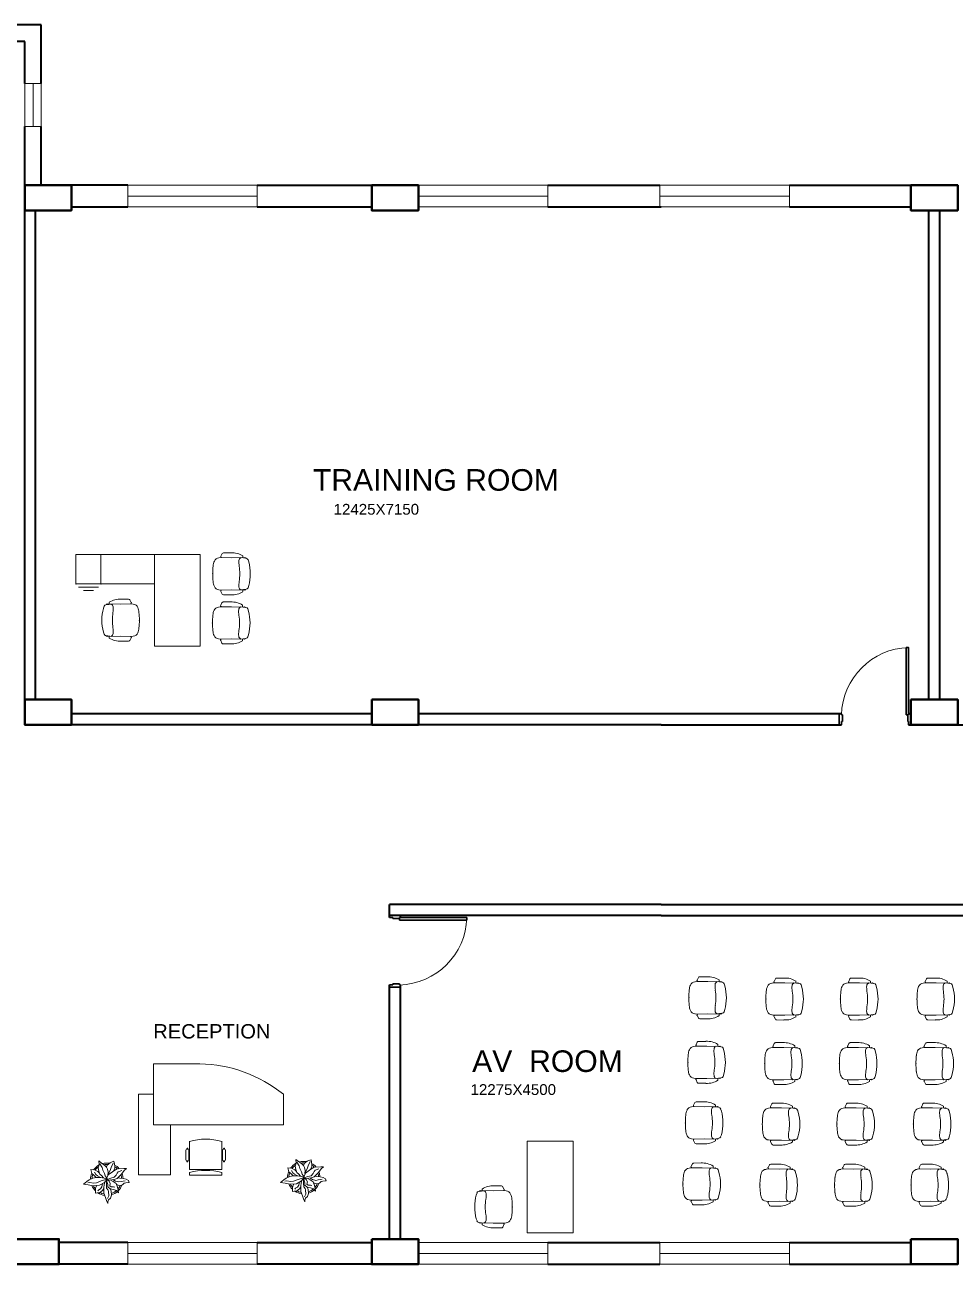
# Model space of a CAD drawing. Header units: millimetres. Extents: x 3079 to 579737, y 1565 to 1161826.
# Drawn here: x 103860 to 116801, y 789715 to 806945 of the extents above; entities that cross this region are included whole.
import ezdxf

# ---------------------------------------------------------------- set-up
doc = ezdxf.new("R2010")
doc.units = ezdxf.units.MM
for name, color, linetype, lineweight in [('1', 7, 'Continuous', 35), ('A_COL', 250, 'Continuous', 40), ('A_ELE1', 250, 'Continuous', 20), ('A_WIN-DOR', 250, 'Continuous', 30), ('IG-Area', 250, 'Continuous', 30), ('SILL', 251, 'Continuous', 18), ('WINDOW', 252, 'Continuous', 15)]:
    doc.layers.add(name, color=color, linetype=linetype, lineweight=lineweight)
doc.layers.add('FURNITURE', color=253, linetype='Continuous', lineweight=5, transparency=0.05)
doc.layers.add('TREES', color=72, linetype='Continuous', lineweight=5, transparency=0.05)
doc.styles.get("Standard").update_dxf_attribs({"font": 'arial.ttf'})

msp = doc.modelspace()

# ---------------------------------------------------------------- linework, layer by layer
for p, q in [((103860, 804715), (103860, 798515)), ((104010, 789715), (99010, 789715))]:
    msp.add_line(p, q)
at = {"layer": '1'}
for p, q in [((104090, 806945), (98852, 806945)), ((104090, 806130), (104090, 806945)), ((103860, 806715), (99082, 806715)), ((103860, 806130), (103860, 806715)), ((103860, 804715), (103860, 805530)), ((104090, 804715), (104090, 805530)), ((105294, 804715), (104510, 804715)), ((107094, 804715), (108685, 804715)), ((108685, 804715), (109335, 804715)), ((111135, 804715), (112694, 804715)), ((114494, 804715), (116185, 804715)), ((103860, 797215), (103860, 804415)), ((104010, 797565), (104010, 804365)), ((104510, 804415), (105294, 804415)), ((107094, 804415), (108685, 804415)), ((111135, 804415), (112694, 804415)), ((112694, 804415), (112710, 804415)), ((114494, 804415), (116185, 804415)), ((116435, 797565), (116435, 804365)), ((116585, 797565), (116585, 804365)), ((108685, 797365), (104510, 797365)), ((115218, 797365), (109335, 797365)), ((116185, 797365), (116153, 797365)), ((112710, 797215), (103860, 797215)), ((112710, 797215), (115217, 797215)), ((116153, 797215), (119860, 797215)), ((112710, 794715), (108935, 794715)), ((108935, 794533), (108935, 794715)), ((112710, 794715), (121510, 794715)), ((112710, 794565), (108935, 794565)), ((109085, 794533), (109085, 794565)), ((112710, 794565), (121360, 794565)), ((108935, 790065), (108935, 793597)), ((109085, 790065), (109085, 793598)), ((105294, 790015), (104335, 790015)), ((107094, 790015), (108685, 790015)), ((111135, 790015), (112694, 790015)), ((114494, 790015), (116185, 790015)), ((105294, 789715), (94148, 789715)), ((108685, 789715), (107094, 789715)), ((109010, 789715), (109310, 789715)), ((111135, 789715), (112694, 789715)), ((114494, 789715), (116185, 789715))]:
    msp.add_line(p, q, dxfattribs=at)
at = {"layer": 'A_COL'}
for points in [[(103860, 804715), (103860, 804365), (104510, 804365), (104510, 804715)], [(108685, 804715), (108685, 804365), (109335, 804365), (109335, 804715)], [(116185, 804715), (116185, 804365), (116835, 804365), (116835, 804715)], [(103860, 797565), (103860, 797215), (104510, 797215), (104510, 797565)], [(108685, 797565), (108685, 797215), (109335, 797215), (109335, 797565)], [(116185, 797565), (116185, 797215), (116835, 797215), (116835, 797565)], [(103685, 790065), (103685, 789715), (104335, 789715), (104335, 790065)], [(108685, 790065), (108685, 789715), (109335, 789715), (109335, 790065)], [(116185, 790065), (116185, 789715), (116835, 789715), (116835, 790065)]]:
    msp.add_lwpolyline(points, close=True, dxfattribs=at)
at = {"layer": 'A_ELE1', "transparency": 33554687}
for centre, start, end in [((116183, 797323), 91.742, 178.2578), ((109043, 794562), 271.7421, 358.2579)]:
    msp.add_arc(centre, 966, start, end, dxfattribs=at)
at = {"layer": 'A_WIN-DOR', "transparency": 33554687}
for p, q in [((116117, 797352), (116117, 798288)), ((116153, 797352), (116153, 798288)), ((115185, 797367), (115185, 797217)), ((115217, 797365), (115185, 797365)), ((115217, 797352), (115217, 797365)), ((115217, 797215), (115217, 797261)), ((115217, 797261), (115231, 797261)), ((115231, 797261), (115231, 797352)), ((116140, 797261), (116140, 797352)), ((116153, 797261), (116140, 797261)), ((116153, 797365), (116153, 797398)), ((116153, 797365), (116185, 797365)), ((116153, 797215), (116153, 797261)), ((116185, 797365), (116185, 797215)), ((116185, 797215), (116153, 797215)), ((109085, 794565), (108935, 794565)), ((108935, 794565), (108935, 794533)), ((108935, 794533), (108981, 794533)), ((108981, 794533), (108981, 794519)), ((108981, 794519), (109072, 794519)), ((109072, 794533), (110008, 794533)), ((109072, 794497), (110008, 794497)), ((109085, 794533), (109085, 794565)), ((109085, 794533), (109118, 794533)), ((108935, 793597), (108981, 793597)), ((109087, 793565), (108937, 793565)), ((108981, 793597), (108981, 793611)), ((108981, 793611), (109072, 793611)), ((109072, 793597), (109085, 793597)), ((109085, 793597), (109085, 793565))]:
    msp.add_line(p, q, dxfattribs=at)
at = {"layer": 'A_WIN-DOR'}
for p, q in [((116153, 798288), (116117, 798288)), ((115185, 797215), (115217, 797215)), ((110008, 794533), (110008, 794497)), ((108935, 793565), (108935, 793597))]:
    msp.add_line(p, q, dxfattribs=at)
at = {"layer": 'A_WIN-DOR', "transparency": 33554687}
for points in [[(115217, 797352), (115231, 797352)], [(116153, 797352), (116117, 797352)], [(109072, 794533), (109072, 794497)], [(109072, 793597), (109072, 793611)]]:
    msp.add_lwpolyline(points, dxfattribs=at)
at = {"layer": 'FURNITURE'}
for p, q in [((105664, 799581), (104572, 799581)), ((104572, 799581), (104572, 799172)), ((104572, 799581), (104572, 799172)), ((104919, 799172), (104919, 799581)), ((105664, 798308), (105664, 799581)), ((105664, 799581), (106300, 799581)), ((106300, 798308), (106300, 799581)), ((106560, 799534), (106921, 799539)), ((106606, 799594), (106589, 799559)), ((106598, 799540), (106740, 799537)), ((106726, 799605), (106625, 799604)), ((106860, 799538), (106940, 799529)), ((106894, 799539), (106894, 799562)), ((106921, 799539), (106932, 799529)), ((106965, 799509), (106975, 799478)), ((105664, 799172), (104572, 799172)), ((104572, 799172), (104919, 799172)), ((106965, 799118), (106975, 799149)), ((104884, 799126), (104607, 799126)), ((104815, 799079), (104676, 799079)), ((105202, 798959), (105304, 798959)), ((106560, 799092), (106921, 799087)), ((106606, 799032), (106589, 799068)), ((106598, 799087), (106740, 799090)), ((106726, 799022), (106625, 799022)), ((106860, 799088), (106940, 799098)), ((106894, 799087), (106894, 799065)), ((106921, 799087), (106932, 799097)), ((104964, 798863), (104954, 798833)), ((105069, 798893), (104989, 798883)), ((105008, 798894), (104997, 798884)), ((105369, 798889), (105008, 798894)), ((105035, 798894), (105035, 798916)), ((105331, 798894), (105189, 798892)), ((105322, 798949), (105340, 798914)), ((106556, 798851), (106918, 798856)), ((106603, 798912), (106586, 798876)), ((106594, 798857), (106736, 798854)), ((106723, 798922), (106621, 798921)), ((106856, 798855), (106936, 798846)), ((106890, 798856), (106890, 798879)), ((106918, 798856), (106928, 798846)), ((106961, 798826), (106971, 798795)), ((104964, 798472), (104954, 798503)), ((105069, 798443), (104989, 798453)), ((105008, 798442), (104997, 798452)), ((105369, 798447), (105008, 798442)), ((105035, 798442), (105035, 798420)), ((105331, 798442), (105189, 798444)), ((106961, 798435), (106971, 798466)), ((105202, 798376), (105304, 798377)), ((105322, 798387), (105340, 798422)), ((106300, 798308), (105664, 798308)), ((106556, 798409), (106918, 798405)), ((106603, 798349), (106586, 798385)), ((106594, 798404), (106736, 798407)), ((106723, 798339), (106621, 798339)), ((106856, 798405), (106936, 798415)), ((106890, 798405), (106890, 798382)), ((106918, 798405), (106928, 798414)), ((113182, 793640), (113543, 793645)), ((113228, 793700), (113211, 793665)), ((113220, 793646), (113362, 793643)), ((113348, 793711), (113247, 793710)), ((113482, 793644), (113562, 793635)), ((113516, 793645), (113516, 793667)), ((113543, 793645), (113554, 793635)), ((114252, 793623), (114614, 793628)), ((114299, 793683), (114282, 793647)), ((114291, 793628), (114433, 793625)), ((114419, 793693), (114317, 793693)), ((114552, 793627), (114632, 793617)), ((114586, 793628), (114586, 793650)), ((114614, 793628), (114624, 793618)), ((115290, 793623), (115652, 793628)), ((115337, 793683), (115320, 793647)), ((115329, 793628), (115471, 793625)), ((115457, 793693), (115356, 793693)), ((115590, 793627), (115670, 793617)), ((115624, 793628), (115624, 793650)), ((115652, 793628), (115662, 793618)), ((116354, 793623), (116716, 793628)), ((116401, 793683), (116384, 793647)), ((116393, 793628), (116535, 793625)), ((116521, 793693), (116419, 793693)), ((116654, 793627), (116734, 793617)), ((116688, 793628), (116688, 793650)), ((116716, 793628), (116726, 793618)), ((113587, 793615), (113597, 793584)), ((114658, 793597), (114667, 793566)), ((115696, 793597), (115705, 793566)), ((116760, 793597), (116769, 793566)), ((113182, 793198), (113543, 793193)), ((113228, 793138), (113211, 793174)), ((113220, 793193), (113362, 793196)), ((113348, 793128), (113247, 793128)), ((113482, 793194), (113562, 793204)), ((113516, 793193), (113516, 793171)), ((113543, 793193), (113554, 793203)), ((113587, 793224), (113597, 793255)), ((114252, 793181), (114614, 793176)), ((114299, 793121), (114282, 793156)), ((114291, 793175), (114433, 793178)), ((114419, 793110), (114317, 793111)), ((114552, 793177), (114632, 793186)), ((114586, 793176), (114586, 793154)), ((114614, 793176), (114624, 793186)), ((114658, 793206), (114667, 793237)), ((115290, 793181), (115652, 793176)), ((115337, 793121), (115320, 793156)), ((115329, 793175), (115471, 793178)), ((115457, 793110), (115356, 793111)), ((115590, 793177), (115670, 793186)), ((115624, 793176), (115624, 793154)), ((115652, 793176), (115662, 793186)), ((115696, 793206), (115705, 793237)), ((116354, 793181), (116716, 793176)), ((116401, 793121), (116384, 793156)), ((116393, 793175), (116535, 793178)), ((116521, 793110), (116419, 793111)), ((116654, 793177), (116734, 793186)), ((116688, 793176), (116688, 793154)), ((116716, 793176), (116726, 793186)), ((116760, 793206), (116769, 793237)), ((113214, 792803), (113196, 792767)), ((113334, 792813), (113232, 792812)), ((113501, 792747), (113501, 792770)), ((114284, 792785), (114267, 792750)), ((114404, 792796), (114303, 792795)), ((115322, 792785), (115305, 792750)), ((115442, 792796), (115341, 792795)), ((116386, 792785), (116369, 792750)), ((116506, 792796), (116404, 792795)), ((113167, 792742), (113528, 792747)), ((113205, 792748), (113347, 792745)), ((113467, 792746), (113547, 792737)), ((113528, 792747), (113539, 792738)), ((113572, 792717), (113582, 792686)), ((114237, 792725), (114599, 792730)), ((114276, 792730), (114418, 792728)), ((114537, 792729), (114617, 792719)), ((114571, 792730), (114571, 792752)), ((114599, 792730), (114609, 792720)), ((114643, 792700), (114652, 792669)), ((115276, 792725), (115637, 792730)), ((115314, 792730), (115456, 792728)), ((115575, 792729), (115656, 792719)), ((115610, 792730), (115610, 792752)), ((115637, 792730), (115647, 792720)), ((115681, 792700), (115691, 792669)), ((116339, 792725), (116701, 792730)), ((116378, 792730), (116520, 792728)), ((116639, 792729), (116719, 792719)), ((116673, 792730), (116673, 792752)), ((116701, 792730), (116711, 792720)), ((116745, 792700), (116754, 792669)), ((105652, 792500), (105652, 791655)), ((106295, 792500), (105652, 792500)), ((113167, 792301), (113528, 792296)), ((113214, 792240), (113196, 792276)), ((113205, 792295), (113347, 792298)), ((113467, 792296), (113547, 792306)), ((113501, 792296), (113501, 792273)), ((113528, 792296), (113539, 792305)), ((113572, 792326), (113582, 792357)), ((114237, 792283), (114599, 792278)), ((114284, 792223), (114267, 792259)), ((114276, 792278), (114418, 792280)), ((114537, 792279), (114617, 792289)), ((114571, 792278), (114571, 792256)), ((114599, 792278), (114609, 792288)), ((114643, 792309), (114652, 792339)), ((115276, 792283), (115637, 792278)), ((115322, 792223), (115305, 792259)), ((115314, 792278), (115456, 792280)), ((115575, 792279), (115656, 792289)), ((115610, 792278), (115610, 792256)), ((115637, 792278), (115647, 792288)), ((115681, 792309), (115691, 792339)), ((116339, 792283), (116701, 792278)), ((116386, 792223), (116369, 792259)), ((116378, 792278), (116520, 792280)), ((116639, 792279), (116719, 792289)), ((116673, 792278), (116673, 792256)), ((116701, 792278), (116711, 792288)), ((116745, 792309), (116754, 792339)), ((105441, 792077), (105652, 792077)), ((105441, 790956), (105441, 792077)), ((107457, 792077), (107457, 791655)), ((113334, 792230), (113232, 792231)), ((114404, 792213), (114303, 792213)), ((115442, 792213), (115341, 792213)), ((116506, 792213), (116404, 792213)), ((113133, 791901), (113494, 791906)), ((113180, 791962), (113162, 791926)), ((113171, 791907), (113313, 791904)), ((113300, 791972), (113198, 791971)), ((113433, 791905), (113513, 791896)), ((113467, 791906), (113467, 791929)), ((113494, 791906), (113505, 791896)), ((114250, 791944), (114233, 791909)), ((114370, 791955), (114269, 791954)), ((114538, 791889), (114538, 791911)), ((115288, 791944), (115271, 791909)), ((115408, 791955), (115307, 791954)), ((115576, 791889), (115576, 791911)), ((116352, 791944), (116335, 791909)), ((116472, 791955), (116371, 791954)), ((116639, 791889), (116639, 791911)), ((113538, 791876), (113548, 791845)), ((114203, 791884), (114565, 791889)), ((114242, 791889), (114384, 791887)), ((114503, 791888), (114584, 791878)), ((114565, 791889), (114575, 791879)), ((114609, 791859), (114618, 791828)), ((115242, 791884), (115603, 791889)), ((115280, 791889), (115422, 791887)), ((115541, 791888), (115622, 791878)), ((115603, 791889), (115613, 791879)), ((115647, 791859), (115657, 791828)), ((116305, 791884), (116667, 791889)), ((116344, 791889), (116486, 791887)), ((116605, 791888), (116685, 791878)), ((116667, 791889), (116677, 791879)), ((116711, 791859), (116720, 791828)), ((107457, 791655), (105652, 791655)), ((105885, 791655), (105885, 790956)), ((106152, 791424), (106152, 791034)), ((106602, 791034), (106602, 791424)), ((110849, 790152), (110849, 791425)), ((110849, 791425), (111486, 791425)), ((111486, 790152), (111486, 791425)), ((113133, 791459), (113494, 791455)), ((113180, 791399), (113162, 791435)), ((113171, 791454), (113313, 791457)), ((113300, 791389), (113198, 791390)), ((113433, 791455), (113513, 791465)), ((113467, 791455), (113467, 791432)), ((113494, 791455), (113505, 791464)), ((113538, 791485), (113548, 791516)), ((114203, 791442), (114565, 791437)), ((114250, 791382), (114233, 791417)), ((114242, 791437), (114384, 791439)), ((114503, 791438), (114584, 791448)), ((114538, 791437), (114538, 791415)), ((114565, 791437), (114575, 791447)), ((114609, 791468), (114618, 791498)), ((115242, 791442), (115603, 791437)), ((115288, 791382), (115271, 791417)), ((115280, 791437), (115422, 791439)), ((115541, 791438), (115622, 791448)), ((115576, 791437), (115576, 791415)), ((115603, 791437), (115613, 791447)), ((115647, 791468), (115657, 791498)), ((116305, 791442), (116667, 791437)), ((116352, 791382), (116335, 791417)), ((116344, 791437), (116486, 791439)), ((116605, 791438), (116685, 791448)), ((116639, 791437), (116639, 791415)), ((116667, 791437), (116677, 791447)), ((116711, 791468), (116720, 791498)), ((106102, 791166), (106102, 791300)), ((106115, 791313), (106115, 791323)), ((106115, 791313), (106129, 791313)), ((106129, 791313), (106115, 791313)), ((106119, 791327), (106125, 791327)), ((106129, 791323), (106129, 791313)), ((106142, 791300), (106142, 791166)), ((106612, 791300), (106612, 791166)), ((106625, 791323), (106625, 791313)), ((106639, 791313), (106625, 791313)), ((106625, 791313), (106639, 791313)), ((106635, 791327), (106629, 791327)), ((106639, 791313), (106639, 791323)), ((106652, 791166), (106652, 791300)), ((114370, 791372), (114269, 791372)), ((115408, 791372), (115307, 791372)), ((116472, 791372), (116371, 791372)), ((106129, 791152), (106115, 791152)), ((106115, 791152), (106115, 791142)), ((106119, 791139), (106125, 791139)), ((106129, 791142), (106129, 791152)), ((106152, 791034), (106602, 791034)), ((106323, 791034), (106323, 791020)), ((106431, 791034), (106431, 791020)), ((106625, 791152), (106639, 791152)), ((106625, 791142), (106625, 791152)), ((106635, 791139), (106629, 791139)), ((106639, 791152), (106639, 791142)), ((113099, 791052), (113461, 791057)), ((113146, 791112), (113129, 791077)), ((113138, 791057), (113280, 791055)), ((113266, 791123), (113165, 791122)), ((113399, 791056), (113479, 791046)), ((113433, 791057), (113433, 791079)), ((113461, 791057), (113471, 791047)), ((114170, 791035), (114531, 791039)), ((114217, 791095), (114199, 791059)), ((114208, 791040), (114350, 791037)), ((114337, 791105), (114235, 791104)), ((114470, 791039), (114550, 791029)), ((114504, 791039), (114504, 791062)), ((114531, 791039), (114542, 791030)), ((115208, 791035), (115570, 791039)), ((115255, 791095), (115238, 791059)), ((115246, 791040), (115388, 791037)), ((115375, 791105), (115273, 791104)), ((115508, 791039), (115588, 791029)), ((115542, 791039), (115542, 791062)), ((115570, 791039), (115580, 791030)), ((116272, 791035), (116633, 791039)), ((116318, 791095), (116301, 791059)), ((116310, 791040), (116452, 791037)), ((116438, 791105), (116337, 791104)), ((116572, 791039), (116652, 791029)), ((116606, 791039), (116606, 791062)), ((116633, 791039), (116644, 791030)), ((105441, 790956), (105885, 790956)), ((106152, 790989), (106152, 790953)), ((106152, 790953), (106602, 790953)), ((106602, 790953), (106602, 790989)), ((113505, 791026), (113514, 790996)), ((114575, 791009), (114585, 790978)), ((115613, 791009), (115623, 790978)), ((116677, 791009), (116687, 790978)), ((110150, 790707), (110140, 790677)), ((110255, 790737), (110175, 790727)), ((110193, 790738), (110183, 790728)), ((110555, 790733), (110193, 790738)), ((110221, 790738), (110221, 790760)), ((110516, 790738), (110375, 790736)), ((110388, 790803), (110490, 790803)), ((110508, 790793), (110525, 790757)), ((113099, 790610), (113461, 790605)), ((113146, 790550), (113129, 790585)), ((113138, 790605), (113280, 790607)), ((113266, 790539), (113165, 790540)), ((113399, 790606), (113479, 790616)), ((113433, 790605), (113433, 790583)), ((113461, 790605), (113471, 790615)), ((113505, 790635), (113514, 790666)), ((114170, 790593), (114531, 790588)), ((114217, 790532), (114199, 790568)), ((114208, 790587), (114350, 790590)), ((114337, 790522), (114235, 790523)), ((114470, 790589), (114550, 790598)), ((114504, 790588), (114504, 790565)), ((114531, 790588), (114542, 790598)), ((114575, 790618), (114585, 790649)), ((115208, 790593), (115570, 790588)), ((115255, 790532), (115238, 790568)), ((115246, 790587), (115388, 790590)), ((115375, 790522), (115273, 790523)), ((115508, 790589), (115588, 790598)), ((115542, 790588), (115542, 790565)), ((115570, 790588), (115580, 790598)), ((115613, 790618), (115623, 790649)), ((116272, 790593), (116633, 790588)), ((116318, 790532), (116301, 790568)), ((116310, 790587), (116452, 790590)), ((116438, 790522), (116337, 790523)), ((116572, 790589), (116652, 790598)), ((116606, 790588), (116606, 790565)), ((116633, 790588), (116644, 790598)), ((116677, 790618), (116687, 790649)), ((110150, 790316), (110140, 790347)), ((110255, 790287), (110175, 790296)), ((110193, 790286), (110183, 790296)), ((110555, 790291), (110193, 790286)), ((110221, 790286), (110221, 790264)), ((110516, 790286), (110375, 790288)), ((110388, 790220), (110490, 790221)), ((110508, 790231), (110525, 790266)), ((111486, 790152), (110849, 790152))]:
    msp.add_line(p, q, dxfattribs=at)
for centre, radius, start, end in [((106654, 799415), 174, 154.7303, 177.8371), ((106565, 799460), 74.1, 94.1914, 157.2111), ((106599, 799552), 12.2, 146.5756, 266.1283), ((106622, 799586), 17.9, 81.6738, 152.8287), ((106742, 799317), 288, 58.0573, 92.9695), ((107156, 799473), 318, 175.4109, 189.5754), ((106884, 799494), 45.2, 109.5385, 175.4123), ((106884, 799494), 45.2, 109.5385, 175.4123), ((106938, 799500), 28.4, 18.152, 87.2969), ((106368, 799313), 628, 344.8107, 15.1893), ((107554, 799313), 1080, 174.2714, 185.7286), ((106210, 799313), 641, 350.4247, 9.5753), ((106654, 799212), 174, 182.1629, 205.2697), ((106565, 799166), 74.1, 202.7889, 265.8086), ((107156, 799153), 318, 170.4246, 184.5891), ((105187, 798672), 288, 87.0305, 121.9427), ((105307, 798941), 17.9, 27.1713, 98.3262), ((106599, 799074), 12.2, 93.8717, 213.4244), ((106622, 799040), 17.9, 207.1713, 278.3262), ((106742, 799309), 288, 267.0305, 301.9427), ((106884, 799132), 45.2, 184.5877, 250.4615), ((106938, 799127), 28.4, 272.7031, 341.848), ((105560, 798668), 628, 164.8107, 195.1893), ((104990, 798855), 28.4, 92.7031, 161.848), ((105045, 798849), 45.2, 4.5877, 70.4615), ((104773, 798828), 318, 350.4246, 4.5891), ((105330, 798907), 12.2, 273.8717, 33.4244), ((105364, 798815), 74.1, 22.7889, 85.8086), ((105274, 798769), 174, 2.1629, 25.2697), ((106651, 798732), 174, 154.7303, 177.8371), ((106562, 798777), 74.1, 94.1914, 157.2111), ((106595, 798869), 12.2, 146.5756, 266.1283), ((106618, 798903), 17.9, 81.6738, 152.8287), ((106738, 798634), 288, 58.0573, 92.9695), ((107152, 798790), 318, 175.4109, 189.5754), ((106881, 798811), 45.2, 109.5385, 175.4123), ((106881, 798811), 45.2, 109.5385, 175.4123), ((106935, 798817), 28.4, 18.152, 87.2969), ((106365, 798630), 628, 344.8107, 15.1893), ((105719, 798668), 641, 170.4247, 189.5753), ((104374, 798668), 1080, 354.2714, 5.7286), ((107551, 798630), 1080, 174.2714, 185.7286), ((106206, 798630), 641, 350.4247, 9.5753), ((104990, 798481), 28.4, 198.152, 267.2969), ((105045, 798487), 45.2, 289.5385, 355.4123), ((105045, 798487), 45.2, 289.5385, 355.4123), ((104773, 798508), 318, 355.4109, 9.5754), ((105330, 798429), 12.2, 326.5756, 86.1283), ((105364, 798521), 74.1, 274.1914, 337.2111), ((105274, 798566), 174, 334.7303, 357.8371), ((106651, 798529), 174, 182.1629, 205.2697), ((106562, 798484), 74.1, 202.7889, 265.8086), ((107152, 798470), 318, 170.4246, 184.5891), ((106881, 798449), 45.2, 184.5877, 250.4615), ((105187, 798664), 288, 238.0573, 272.9695), ((105307, 798395), 17.9, 261.6738, 332.8287), ((106595, 798392), 12.2, 93.8717, 213.4244), ((106618, 798357), 17.9, 207.1713, 278.3262), ((106738, 798626), 288, 267.0305, 301.9427), ((106935, 798444), 28.4, 272.7031, 341.848), ((113187, 793566), 74.1, 94.1914, 157.2111), ((113221, 793658), 12.2, 146.5756, 266.1283), ((113244, 793692), 17.9, 81.6738, 152.8287), ((113364, 793423), 288, 58.0573, 92.9695), ((113506, 793600), 45.2, 109.5385, 175.4123), ((113506, 793600), 45.2, 109.5385, 175.4123), ((113560, 793606), 28.4, 18.152, 87.2969), ((114258, 793549), 74.1, 94.1914, 157.2111), ((114291, 793641), 12.2, 146.5756, 266.1283), ((114315, 793675), 17.9, 81.6738, 152.8287), ((114434, 793406), 288, 58.0573, 92.9695), ((114577, 793583), 45.2, 109.5385, 175.4123), ((114577, 793583), 45.2, 109.5385, 175.4123), ((114631, 793588), 28.4, 18.152, 87.2969), ((115296, 793549), 74.1, 94.1914, 157.2111), ((115329, 793641), 12.2, 146.5756, 266.1283), ((115353, 793675), 17.9, 81.6738, 152.8287), ((115472, 793406), 288, 58.0573, 92.9695), ((115615, 793583), 45.2, 109.5385, 175.4123), ((115615, 793583), 45.2, 109.5385, 175.4123), ((115669, 793588), 28.4, 18.152, 87.2969), ((116360, 793549), 74.1, 94.1914, 157.2111), ((116393, 793641), 12.2, 146.5756, 266.1283), ((116417, 793675), 17.9, 81.6738, 152.8287), ((116536, 793406), 288, 58.0573, 92.9695), ((116679, 793583), 45.2, 109.5385, 175.4123), ((116679, 793583), 45.2, 109.5385, 175.4123), ((116733, 793588), 28.4, 18.152, 87.2969), ((114176, 793419), 1080, 174.2714, 185.7286), ((113276, 793521), 174, 154.7303, 177.8371), ((113778, 793579), 318, 175.4109, 189.5754), ((112832, 793419), 641, 350.4247, 9.5753), ((112990, 793419), 628, 344.8107, 15.1893), ((115247, 793402), 1080, 174.2714, 185.7286), ((114347, 793503), 174, 154.7303, 177.8371), ((114848, 793562), 318, 175.4109, 189.5754), ((113902, 793402), 641, 350.4247, 9.5753), ((114061, 793402), 628, 344.8107, 15.1893), ((116285, 793402), 1080, 174.2714, 185.7286), ((115385, 793503), 174, 154.7303, 177.8371), ((115887, 793562), 318, 175.4109, 189.5754), ((114941, 793402), 641, 350.4247, 9.5753), ((115099, 793402), 628, 344.8107, 15.1893), ((117349, 793402), 1080, 174.2714, 185.7286), ((116449, 793503), 174, 154.7303, 177.8371), ((116950, 793562), 318, 175.4109, 189.5754), ((116004, 793402), 641, 350.4247, 9.5753), ((116163, 793402), 628, 344.8107, 15.1893), ((113276, 793318), 174, 182.1629, 205.2697), ((113778, 793259), 318, 170.4246, 184.5891), ((114347, 793300), 174, 182.1629, 205.2697), ((114848, 793242), 318, 170.4246, 184.5891), ((115385, 793300), 174, 182.1629, 205.2697), ((115887, 793242), 318, 170.4246, 184.5891), ((116449, 793300), 174, 182.1629, 205.2697), ((116950, 793242), 318, 170.4246, 184.5891), ((113187, 793272), 74.1, 202.7889, 265.8086), ((113221, 793180), 12.2, 93.8717, 213.4244), ((113244, 793146), 17.9, 207.1713, 278.3262), ((113364, 793415), 288, 267.0305, 301.9427), ((113506, 793238), 45.2, 184.5877, 250.4615), ((113560, 793233), 28.4, 272.7031, 341.848), ((114258, 793255), 74.1, 202.7889, 265.8086), ((114291, 793163), 12.2, 93.8717, 213.4244), ((114315, 793129), 17.9, 207.1713, 278.3262), ((114434, 793398), 288, 267.0305, 301.9427), ((114577, 793221), 45.2, 184.5877, 250.4615), ((114631, 793215), 28.4, 272.7031, 341.848), ((115296, 793255), 74.1, 202.7889, 265.8086), ((115329, 793163), 12.2, 93.8717, 213.4244), ((115353, 793129), 17.9, 207.1713, 278.3262), ((115472, 793398), 288, 267.0305, 301.9427), ((115615, 793221), 45.2, 184.5877, 250.4615), ((115669, 793215), 28.4, 272.7031, 341.848), ((116360, 793255), 74.1, 202.7889, 265.8086), ((116393, 793163), 12.2, 93.8717, 213.4244), ((116417, 793129), 17.9, 207.1713, 278.3262), ((116536, 793398), 288, 267.0305, 301.9427), ((116679, 793221), 45.2, 184.5877, 250.4615), ((116733, 793215), 28.4, 272.7031, 341.848), ((113206, 792760), 12.2, 146.5756, 266.1283), ((113229, 792794), 17.9, 81.6738, 152.8287), ((113349, 792526), 288, 58.0573, 92.9695), ((114300, 792777), 17.9, 81.6738, 152.8287), ((114419, 792508), 288, 58.0573, 92.9695), ((115338, 792777), 17.9, 81.6738, 152.8287), ((115457, 792508), 288, 58.0573, 92.9695), ((116402, 792777), 17.9, 81.6738, 152.8287), ((116521, 792508), 288, 58.0573, 92.9695), ((114162, 792521), 1080, 174.2714, 185.7286), ((113262, 792623), 174, 154.7303, 177.8371), ((113172, 792668), 74.1, 94.1914, 157.2111), ((113763, 792681), 318, 175.4109, 189.5754), ((113491, 792703), 45.2, 109.5385, 175.4123), ((113491, 792703), 45.2, 109.5385, 175.4123), ((112817, 792521), 641, 350.4247, 9.5753), ((113546, 792708), 28.4, 18.152, 87.2969), ((112976, 792521), 628, 344.8107, 15.1893), ((115232, 792504), 1080, 174.2714, 185.7286), ((114332, 792606), 174, 154.7303, 177.8371), ((114243, 792651), 74.1, 94.1914, 157.2111), ((114277, 792743), 12.2, 146.5756, 266.1283), ((114834, 792664), 318, 175.4109, 189.5754), ((114562, 792685), 45.2, 109.5385, 175.4123), ((114562, 792685), 45.2, 109.5385, 175.4123), ((113888, 792504), 641, 350.4247, 9.5753), ((114616, 792691), 28.4, 18.152, 87.2969), ((114046, 792504), 628, 344.8107, 15.1893), ((116270, 792504), 1080, 174.2714, 185.7286), ((115370, 792606), 174, 154.7303, 177.8371), ((115281, 792651), 74.1, 94.1914, 157.2111), ((115315, 792743), 12.2, 146.5756, 266.1283), ((115872, 792664), 318, 175.4109, 189.5754), ((115600, 792685), 45.2, 109.5385, 175.4123), ((115600, 792685), 45.2, 109.5385, 175.4123), ((114926, 792504), 641, 350.4247, 9.5753), ((115654, 792691), 28.4, 18.152, 87.2969), ((115084, 792504), 628, 344.8107, 15.1893), ((117334, 792504), 1080, 174.2714, 185.7286), ((116434, 792606), 174, 154.7303, 177.8371), ((116345, 792651), 74.1, 94.1914, 157.2111), ((116378, 792743), 12.2, 146.5756, 266.1283), ((116935, 792664), 318, 175.4109, 189.5754), ((116664, 792685), 45.2, 109.5385, 175.4123), ((116664, 792685), 45.2, 109.5385, 175.4123), ((115989, 792504), 641, 350.4247, 9.5753), ((116718, 792691), 28.4, 18.152, 87.2969), ((116148, 792504), 628, 344.8107, 15.1893), ((106260, 790595), 1906, 51.0807, 88.9531), ((113262, 792420), 174, 182.1629, 205.2697), ((113763, 792362), 318, 170.4246, 184.5891), ((113172, 792375), 74.1, 202.7889, 265.8086), ((113206, 792283), 12.2, 93.8717, 213.4244), ((113229, 792248), 17.9, 207.1713, 278.3262), ((113349, 792517), 288, 267.0305, 301.9427), ((113491, 792340), 45.2, 184.5877, 250.4615), ((113546, 792335), 28.4, 272.7031, 341.848), ((114332, 792403), 174, 182.1629, 205.2697), ((114243, 792357), 74.1, 202.7889, 265.8086), ((114277, 792265), 12.2, 93.8717, 213.4244), ((114419, 792500), 288, 267.0305, 301.9427), ((114834, 792344), 318, 170.4246, 184.5891), ((114562, 792323), 45.2, 184.5877, 250.4615), ((114616, 792318), 28.4, 272.7031, 341.848), ((115370, 792403), 174, 182.1629, 205.2697), ((115281, 792357), 74.1, 202.7889, 265.8086), ((115315, 792265), 12.2, 93.8717, 213.4244), ((115457, 792500), 288, 267.0305, 301.9427), ((115872, 792344), 318, 170.4246, 184.5891), ((115600, 792323), 45.2, 184.5877, 250.4615), ((115654, 792318), 28.4, 272.7031, 341.848), ((116434, 792403), 174, 182.1629, 205.2697), ((116345, 792357), 74.1, 202.7889, 265.8086), ((116378, 792265), 12.2, 93.8717, 213.4244), ((116521, 792500), 288, 267.0305, 301.9427), ((116935, 792344), 318, 170.4246, 184.5891), ((116664, 792323), 45.2, 184.5877, 250.4615), ((116718, 792318), 28.4, 272.7031, 341.848), ((114300, 792231), 17.9, 207.1713, 278.3262), ((115338, 792231), 17.9, 207.1713, 278.3262), ((116402, 792231), 17.9, 207.1713, 278.3262), ((113138, 791827), 74.1, 94.1914, 157.2111), ((113172, 791919), 12.2, 146.5756, 266.1283), ((113195, 791953), 17.9, 81.6738, 152.8287), ((113315, 791684), 288, 58.0573, 92.9695), ((113457, 791861), 45.2, 109.5385, 175.4123), ((113457, 791861), 45.2, 109.5385, 175.4123), ((113512, 791867), 28.4, 18.152, 87.2969), ((114243, 791902), 12.2, 146.5756, 266.1283), ((114266, 791936), 17.9, 81.6738, 152.8287), ((114385, 791667), 288, 58.0573, 92.9695), ((115281, 791902), 12.2, 146.5756, 266.1283), ((115304, 791936), 17.9, 81.6738, 152.8287), ((115423, 791667), 288, 58.0573, 92.9695), ((116344, 791902), 12.2, 146.5756, 266.1283), ((116368, 791936), 17.9, 81.6738, 152.8287), ((116487, 791667), 288, 58.0573, 92.9695), ((114128, 791680), 1080, 174.2714, 185.7286), ((113228, 791782), 174, 154.7303, 177.8371), ((113729, 791840), 318, 175.4109, 189.5754), ((112783, 791680), 641, 350.4247, 9.5753), ((112942, 791680), 628, 344.8107, 15.1893), ((115198, 791663), 1080, 174.2714, 185.7286), ((114298, 791765), 174, 154.7303, 177.8371), ((114209, 791810), 74.1, 94.1914, 157.2111), ((114800, 791823), 318, 175.4109, 189.5754), ((114528, 791844), 45.2, 109.5385, 175.4123), ((114528, 791844), 45.2, 109.5385, 175.4123), ((113854, 791663), 641, 350.4247, 9.5753), ((114582, 791850), 28.4, 18.152, 87.2969), ((114012, 791663), 628, 344.8107, 15.1893), ((116236, 791663), 1080, 174.2714, 185.7286), ((115336, 791765), 174, 154.7303, 177.8371), ((115247, 791810), 74.1, 94.1914, 157.2111), ((115838, 791823), 318, 175.4109, 189.5754), ((115566, 791844), 45.2, 109.5385, 175.4123), ((115566, 791844), 45.2, 109.5385, 175.4123), ((114892, 791663), 641, 350.4247, 9.5753), ((115620, 791850), 28.4, 18.152, 87.2969), ((115050, 791663), 628, 344.8107, 15.1893), ((117300, 791663), 1080, 174.2714, 185.7286), ((116400, 791765), 174, 154.7303, 177.8371), ((116311, 791810), 74.1, 94.1914, 157.2111), ((116902, 791823), 318, 175.4109, 189.5754), ((116630, 791844), 45.2, 109.5385, 175.4123), ((116630, 791844), 45.2, 109.5385, 175.4123), ((115956, 791663), 641, 350.4247, 9.5753), ((116684, 791850), 28.4, 18.152, 87.2969), ((116114, 791663), 628, 344.8107, 15.1893), ((113228, 791579), 174, 182.1629, 205.2697), ((113729, 791521), 318, 170.4246, 184.5891), ((114298, 791562), 174, 182.1629, 205.2697), ((114800, 791503), 318, 170.4246, 184.5891), ((115336, 791562), 174, 182.1629, 205.2697), ((115838, 791503), 318, 170.4246, 184.5891), ((116400, 791562), 174, 182.1629, 205.2697), ((116902, 791503), 318, 170.4246, 184.5891), ((106377, 790627), 827, 74.2216, 105.7784), ((113138, 791534), 74.1, 202.7889, 265.8086), ((113172, 791442), 12.2, 93.8717, 213.4244), ((113195, 791407), 17.9, 207.1713, 278.3262), ((113315, 791676), 288, 267.0305, 301.9427), ((113457, 791499), 45.2, 184.5877, 250.4615), ((113512, 791494), 28.4, 272.7031, 341.848), ((114209, 791516), 74.1, 202.7889, 265.8086), ((114243, 791424), 12.2, 93.8717, 213.4244), ((114266, 791390), 17.9, 207.1713, 278.3262), ((114385, 791659), 288, 267.0305, 301.9427), ((114528, 791482), 45.2, 184.5877, 250.4615), ((114582, 791476), 28.4, 272.7031, 341.848), ((115247, 791516), 74.1, 202.7889, 265.8086), ((115281, 791424), 12.2, 93.8717, 213.4244), ((115304, 791390), 17.9, 207.1713, 278.3262), ((115423, 791659), 288, 267.0305, 301.9427), ((115566, 791482), 45.2, 184.5877, 250.4615), ((115620, 791476), 28.4, 272.7031, 341.848), ((116311, 791516), 74.1, 202.7889, 265.8086), ((116344, 791424), 12.2, 93.8717, 213.4244), ((116368, 791390), 17.9, 207.1713, 278.3262), ((116487, 791659), 288, 267.0305, 301.9427), ((116630, 791482), 45.2, 184.5877, 250.4615), ((116684, 791476), 28.4, 272.7031, 341.848), ((106115, 791300), 13.4, 90, 180), ((106119, 791323), 3.35, 90, 180), ((106125, 791323), 3.35, 0, 90), ((106129, 791300), 13.4, 0, 90), ((106625, 791300), 13.4, 90, 180), ((106629, 791323), 3.35, 90, 180), ((106635, 791323), 3.35, 0, 90), ((106639, 791300), 13.4, 0, 90), ((106115, 791166), 13.4, 180, 270), ((106119, 791142), 3.35, 180, 270), ((106125, 791142), 3.35, 270, 0), ((106129, 791166), 13.4, 270, 0), ((106625, 791166), 13.4, 180, 270), ((106629, 791142), 3.35, 180, 270), ((106635, 791142), 3.35, 270, 0), ((106639, 791166), 13.4, 270, 0), ((113105, 790978), 74.1, 94.1914, 157.2111), ((113138, 791070), 12.2, 146.5756, 266.1283), ((113162, 791104), 17.9, 81.6738, 152.8287), ((113281, 790835), 288, 58.0573, 92.9695), ((113424, 791012), 45.2, 109.5385, 175.4123), ((113424, 791012), 45.2, 109.5385, 175.4123), ((113478, 791018), 28.4, 18.152, 87.2969), ((114175, 790960), 74.1, 94.1914, 157.2111), ((114209, 791052), 12.2, 146.5756, 266.1283), ((114232, 791087), 17.9, 81.6738, 152.8287), ((114352, 790818), 288, 58.0573, 92.9695), ((114494, 790995), 45.2, 109.5385, 175.4123), ((114494, 790995), 45.2, 109.5385, 175.4123), ((115213, 790960), 74.1, 94.1914, 157.2111), ((115247, 791052), 12.2, 146.5756, 266.1283), ((115270, 791087), 17.9, 81.6738, 152.8287), ((115390, 790818), 288, 58.0573, 92.9695), ((115532, 790995), 45.2, 109.5385, 175.4123), ((115532, 790995), 45.2, 109.5385, 175.4123), ((116277, 790960), 74.1, 94.1914, 157.2111), ((116311, 791052), 12.2, 146.5756, 266.1283), ((116334, 791087), 17.9, 81.6738, 152.8287), ((116454, 790818), 288, 58.0573, 92.9695), ((116596, 790995), 45.2, 109.5385, 175.4123), ((116596, 790995), 45.2, 109.5385, 175.4123), ((106377, 790193), 827, 74.2216, 105.7784), ((114094, 790831), 1080, 174.2714, 185.7286), ((113194, 790932), 174, 154.7303, 177.8371), ((113695, 790991), 318, 175.4109, 189.5754), ((112750, 790831), 641, 350.4247, 9.5753), ((112908, 790831), 628, 344.8107, 15.1893), ((115165, 790814), 1080, 174.2714, 185.7286), ((114265, 790915), 174, 154.7303, 177.8371), ((114766, 790973), 318, 175.4109, 189.5754), ((113820, 790814), 641, 350.4247, 9.5753), ((114549, 791000), 28.4, 18.152, 87.2969), ((113978, 790814), 628, 344.8107, 15.1893), ((116203, 790814), 1080, 174.2714, 185.7286), ((115303, 790915), 174, 154.7303, 177.8371), ((115804, 790973), 318, 175.4109, 189.5754), ((114858, 790814), 641, 350.4247, 9.5753), ((115587, 791000), 28.4, 18.152, 87.2969), ((115017, 790814), 628, 344.8107, 15.1893), ((117266, 790814), 1080, 174.2714, 185.7286), ((116366, 790915), 174, 154.7303, 177.8371), ((116868, 790973), 318, 175.4109, 189.5754), ((115922, 790814), 641, 350.4247, 9.5753), ((116650, 791000), 28.4, 18.152, 87.2969), ((116080, 790814), 628, 344.8107, 15.1893), ((110176, 790698), 28.4, 92.7031, 161.848), ((110373, 790516), 288, 87.0305, 121.9427), ((110230, 790693), 45.2, 4.5877, 70.4615), ((109959, 790672), 318, 350.4246, 4.5891), ((110492, 790785), 17.9, 27.1713, 98.3262), ((110516, 790751), 12.2, 273.8717, 33.4244), ((110549, 790659), 74.1, 22.7889, 85.8086), ((110460, 790613), 174, 2.1629, 25.2697), ((113194, 790729), 174, 182.1629, 205.2697), ((113695, 790671), 318, 170.4246, 184.5891), ((114265, 790712), 174, 182.1629, 205.2697), ((114766, 790654), 318, 170.4246, 184.5891), ((115303, 790712), 174, 182.1629, 205.2697), ((115804, 790654), 318, 170.4246, 184.5891), ((116366, 790712), 174, 182.1629, 205.2697), ((116868, 790654), 318, 170.4246, 184.5891), ((110746, 790512), 628, 164.8107, 195.1893), ((110905, 790512), 641, 170.4247, 189.5753), ((109560, 790512), 1080, 354.2714, 5.7286), ((113105, 790684), 74.1, 202.7889, 265.8086), ((113138, 790592), 12.2, 93.8717, 213.4244), ((113162, 790558), 17.9, 207.1713, 278.3262), ((113281, 790827), 288, 267.0305, 301.9427), ((113424, 790650), 45.2, 184.5877, 250.4615), ((113478, 790644), 28.4, 272.7031, 341.848), ((114175, 790667), 74.1, 202.7889, 265.8086), ((114209, 790575), 12.2, 93.8717, 213.4244), ((114232, 790541), 17.9, 207.1713, 278.3262), ((114352, 790810), 288, 267.0305, 301.9427), ((114494, 790633), 45.2, 184.5877, 250.4615), ((114549, 790627), 28.4, 272.7031, 341.848), ((115213, 790667), 74.1, 202.7889, 265.8086), ((115247, 790575), 12.2, 93.8717, 213.4244), ((115270, 790541), 17.9, 207.1713, 278.3262), ((115390, 790810), 288, 267.0305, 301.9427), ((115532, 790633), 45.2, 184.5877, 250.4615), ((115587, 790627), 28.4, 272.7031, 341.848), ((116277, 790667), 74.1, 202.7889, 265.8086), ((116311, 790575), 12.2, 93.8717, 213.4244), ((116334, 790541), 17.9, 207.1713, 278.3262), ((116454, 790810), 288, 267.0305, 301.9427), ((116596, 790633), 45.2, 184.5877, 250.4615), ((116650, 790627), 28.4, 272.7031, 341.848), ((109959, 790352), 318, 355.4109, 9.5754), ((110460, 790410), 174, 334.7303, 357.8371), ((110176, 790325), 28.4, 198.152, 267.2969), ((110373, 790508), 288, 238.0573, 272.9695), ((110230, 790331), 45.2, 289.5385, 355.4123), ((110230, 790331), 45.2, 289.5385, 355.4123), ((110492, 790239), 17.9, 261.6738, 332.8287), ((110516, 790273), 12.2, 326.5756, 86.1283), ((110549, 790365), 74.1, 274.1914, 337.2111)]:
    msp.add_arc(centre, radius, start, end, dxfattribs=at)
for p in [(106475, 799313), (104572, 799172), (104919, 799172), (105454, 798668), (106471, 798630), (113097, 793419), (114167, 793402), (115205, 793402), (116269, 793402), (113082, 792521), (114152, 792504), (115190, 792504), (116254, 792504), (113048, 791680), (114118, 791663), (115157, 791663), (116220, 791663), (113014, 790831), (114085, 790814), (115123, 790814), (116187, 790814), (110640, 790512)]:
    msp.add_point(p, dxfattribs=at)
at = {"layer": 'SILL'}
for p, q in [((103860, 806130), (103860, 805530)), ((104090, 806130), (104090, 805530)), ((107094, 804715), (105294, 804715)), ((109335, 804715), (111135, 804715)), ((114494, 804715), (112694, 804715)), ((105294, 804415), (107094, 804415)), ((111135, 804415), (109335, 804415)), ((114494, 804415), (112694, 804415)), ((107094, 790015), (105294, 790015)), ((111135, 790015), (109335, 790015)), ((114494, 790015), (112694, 790015)), ((105294, 789715), (107094, 789715)), ((111135, 789715), (109310, 789715)), ((112694, 789715), (114494, 789715))]:
    msp.add_line(p, q, dxfattribs=at)
at = {"layer": 'TREES'}
for p, q in [((104832, 791026), (104777, 791032)), ((104777, 791032), (104784, 791013)), ((104894, 791097), (104883, 791054)), ((104883, 791054), (104889, 791008)), ((104929, 791120), (104891, 791150)), ((104891, 791150), (104894, 791097)), ((104938, 791060), (104905, 791111)), ((104967, 791090), (104929, 791120)), ((104946, 791024), (104938, 791060)), ((104998, 791066), (104967, 791090)), ((105010, 791036), (104998, 791066)), ((105008, 791092), (104999, 791067)), ((105047, 791124), (105008, 791092)), ((105019, 790996), (105010, 791036)), ((105054, 791034), (105019, 790963)), ((105067, 791133), (105047, 791124)), ((105063, 791058), (105054, 791034)), ((105090, 791120), (105063, 791058)), ((105101, 791146), (105067, 791133)), ((105088, 791003), (105111, 791045)), ((105147, 791043), (105097, 791015)), ((105106, 791109), (105101, 791146)), ((105112, 791080), (105106, 791109)), ((105111, 791045), (105112, 791080)), ((105237, 791045), (105147, 791043)), ((105275, 791045), (105237, 791045)), ((105243, 791018), (105275, 791045)), ((107572, 791049), (107517, 791055)), ((107517, 791055), (107523, 791035)), ((107523, 791035), (107531, 790999)), ((107615, 791028), (107572, 791049)), ((107634, 791120), (107623, 791077)), ((107623, 791077), (107629, 791030)), ((107669, 791143), (107631, 791173)), ((107631, 791173), (107634, 791120)), ((107678, 791083), (107645, 791133)), ((107707, 791113), (107669, 791143)), ((107686, 791046), (107678, 791083)), ((107708, 791001), (107686, 791046)), ((107738, 791089), (107707, 791113)), ((107750, 791059), (107738, 791089)), ((107748, 791114), (107739, 791090)), ((107787, 791146), (107748, 791114)), ((107759, 791018), (107750, 791059)), ((107794, 791056), (107759, 790986)), ((107807, 791155), (107787, 791146)), ((107803, 791081), (107794, 791056)), ((107837, 791038), (107801, 791007)), ((107830, 791143), (107803, 791081)), ((107841, 791168), (107807, 791155)), ((107828, 791026), (107851, 791068)), ((107887, 791066), (107837, 791038)), ((107846, 791132), (107841, 791168)), ((107852, 791103), (107846, 791132)), ((107851, 791068), (107852, 791103)), ((107977, 791067), (107887, 791066)), ((107915, 791028), (107951, 791040)), ((107945, 790988), (107983, 791040)), ((108014, 791067), (107977, 791067)), ((107983, 791040), (108014, 791067)), ((104677, 790828), (104723, 790863)), ((104723, 790863), (104754, 790889)), ((104754, 790889), (104807, 790911)), ((104784, 791013), (104791, 790976)), ((104791, 790976), (104821, 790953)), ((104807, 790911), (104855, 790920)), ((104821, 790953), (104853, 790921)), ((104875, 791005), (104832, 791026)), ((104850, 790962), (104832, 790994)), ((104873, 790943), (104850, 790962)), ((104855, 790920), (104916, 790921)), ((104924, 790872), (104858, 790847)), ((104904, 790925), (104873, 790943)), ((104895, 790987), (104875, 791005)), ((104889, 791008), (104905, 790965)), ((104905, 790965), (104930, 790945)), ((104916, 790921), (104963, 790913)), ((105005, 790899), (104924, 790872)), ((104930, 790945), (104950, 790920)), ((104968, 790978), (104946, 791024)), ((104950, 790920), (104960, 790916)), ((104963, 790913), (105009, 790900)), ((104963, 790818), (104973, 790859)), ((105009, 790900), (104967, 790852)), ((104978, 790944), (104968, 790978)), ((105004, 790907), (104978, 790944)), ((104998, 790884), (104997, 790820)), ((105025, 790960), (104999, 790910)), ((104999, 790910), (105005, 790895)), ((104999, 790889), (105005, 790890)), ((105004, 790851), (104999, 790889)), ((105002, 790894), (105032, 790884)), ((105005, 790895), (105055, 790913)), ((105005, 790890), (105032, 790869)), ((105017, 790951), (105019, 790996)), ((105062, 790985), (105025, 790960)), ((105032, 790884), (105104, 790895)), ((105032, 790869), (105050, 790836)), ((105049, 790888), (105088, 790863)), ((105055, 790913), (105102, 790923)), ((105097, 791015), (105062, 790985)), ((105123, 790871), (105085, 790894)), ((105088, 790863), (105131, 790835)), ((105102, 790923), (105132, 790951)), ((105104, 790895), (105147, 790908)), ((105169, 790858), (105123, 790871)), ((105132, 790951), (105143, 790981)), ((105143, 790981), (105159, 790999)), ((105147, 790908), (105179, 790939)), ((105159, 790999), (105175, 791005)), ((105181, 790911), (105162, 790915)), ((105200, 790863), (105169, 790858)), ((105175, 791005), (105211, 791018)), ((105179, 790939), (105205, 790965)), ((105228, 790906), (105181, 790911)), ((105255, 790873), (105200, 790863)), ((105205, 790965), (105243, 791018)), ((105272, 790899), (105228, 790906)), ((105301, 790880), (105272, 790899)), ((105311, 790853), (105301, 790880)), ((107417, 790850), (107463, 790886)), ((107463, 790886), (107494, 790912)), ((107504, 790874), (107479, 790868)), ((107494, 790912), (107547, 790934)), ((107554, 790866), (107504, 790874)), ((107531, 790999), (107561, 790975)), ((107547, 790934), (107595, 790942)), ((107598, 790870), (107554, 790866)), ((107561, 790975), (107593, 790943)), ((107590, 790985), (107572, 791017)), ((107613, 790966), (107590, 790985)), ((107595, 790942), (107656, 790943)), ((107664, 790894), (107598, 790870)), ((107643, 790947), (107613, 790966)), ((107635, 791010), (107615, 791028)), ((107629, 791030), (107645, 790988)), ((107707, 790875), (107640, 790834)), ((107645, 790988), (107670, 790968)), ((107656, 790943), (107703, 790936)), ((107745, 790921), (107664, 790894)), ((107670, 790968), (107690, 790942)), ((107670, 790816), (107681, 790860)), ((107690, 790942), (107700, 790939)), ((107703, 790936), (107749, 790923)), ((107703, 790841), (107713, 790882)), ((107749, 790923), (107707, 790875)), ((107718, 790967), (107708, 791001)), ((107744, 790930), (107718, 790967)), ((107738, 790907), (107736, 790843)), ((107765, 790983), (107739, 790932)), ((107739, 790932), (107745, 790918)), ((107739, 790912), (107745, 790913)), ((107744, 790874), (107739, 790912)), ((107741, 790917), (107772, 790907)), ((107756, 790848), (107744, 790874)), ((107745, 790918), (107795, 790936)), ((107745, 790913), (107772, 790892)), ((107757, 790974), (107759, 791018)), ((107801, 791007), (107765, 790983)), ((107772, 790907), (107844, 790918)), ((107772, 790892), (107790, 790859)), ((107789, 790911), (107828, 790886)), ((107795, 790936), (107842, 790946)), ((107863, 790893), (107825, 790917)), ((107828, 790886), (107871, 790858)), ((107842, 790946), (107872, 790974)), ((107844, 790918), (107887, 790931)), ((107909, 790881), (107863, 790893)), ((107872, 790974), (107883, 791004)), ((107883, 791004), (107899, 791022)), ((107887, 790931), (107919, 790962)), ((107899, 791022), (107915, 791028)), ((107921, 790934), (107902, 790937)), ((107940, 790886), (107909, 790881)), ((107919, 790962), (107945, 790988)), ((107968, 790929), (107921, 790934)), ((107995, 790896), (107940, 790886)), ((107960, 790842), (107983, 790863)), ((108012, 790921), (107968, 790929)), ((107983, 790863), (108007, 790870)), ((108007, 790870), (108044, 790875)), ((108041, 790903), (108012, 790921)), ((108051, 790876), (108041, 790903)), ((108044, 790875), (108051, 790876)), ((104742, 790819), (104677, 790828)), ((104764, 790851), (104739, 790845)), ((104810, 790804), (104742, 790819)), ((104814, 790844), (104764, 790851)), ((104900, 790812), (104810, 790804)), ((104858, 790847), (104814, 790844)), ((104842, 790703), (104844, 790747)), ((104869, 790706), (104842, 790703)), ((104844, 790747), (104846, 790776)), ((104846, 790776), (104863, 790810)), ((104901, 790709), (104869, 790706)), ((104874, 790737), (104888, 790748)), ((104888, 790748), (104913, 790764)), ((104967, 790852), (104900, 790812)), ((104940, 790740), (104901, 790709)), ((104913, 790764), (104930, 790793)), ((104930, 790793), (104941, 790838)), ((104959, 790769), (104940, 790740)), ((104960, 790782), (104963, 790818)), ((104960, 790743), (104960, 790782)), ((104960, 790701), (104960, 790743)), ((104981, 790644), (104960, 790701)), ((104997, 790820), (104999, 790770)), ((104999, 790770), (105020, 790746)), ((105016, 790825), (105004, 790851)), ((105017, 790790), (105016, 790825)), ((105048, 790765), (105017, 790790)), ((105020, 790746), (105023, 790725)), ((105023, 790725), (105030, 790666)), ((105050, 790836), (105044, 790804)), ((105044, 790804), (105063, 790792)), ((105094, 790755), (105048, 790765)), ((105049, 790770), (105060, 790731)), ((105060, 790731), (105068, 790677)), ((105063, 790792), (105093, 790792)), ((105093, 790792), (105114, 790785)), ((105137, 790738), (105094, 790755)), ((105131, 790835), (105151, 790785)), ((105132, 790829), (105157, 790815)), ((105164, 790709), (105137, 790738)), ((105151, 790785), (105158, 790746)), ((105157, 790815), (105192, 790809)), ((105158, 790746), (105164, 790709)), ((105192, 790809), (105221, 790819)), ((105221, 790819), (105243, 790840)), ((105243, 790840), (105267, 790847)), ((105267, 790847), (105304, 790852)), ((105304, 790852), (105311, 790853)), ((107482, 790842), (107417, 790850)), ((107550, 790827), (107482, 790842)), ((107640, 790834), (107550, 790827)), ((107582, 790725), (107583, 790770)), ((107609, 790729), (107582, 790725)), ((107583, 790770), (107586, 790799)), ((107586, 790799), (107603, 790833)), ((107641, 790732), (107609, 790729)), ((107614, 790760), (107627, 790771)), ((107627, 790771), (107653, 790787)), ((107680, 790762), (107641, 790732)), ((107653, 790787), (107670, 790816)), ((107699, 790792), (107680, 790762)), ((107700, 790805), (107703, 790841)), ((107700, 790766), (107700, 790805)), ((107700, 790724), (107700, 790766)), ((107721, 790667), (107700, 790724)), ((107736, 790843), (107739, 790793)), ((107739, 790793), (107760, 790768)), ((107770, 790689), (107752, 790652)), ((107757, 790813), (107756, 790848)), ((107788, 790788), (107757, 790813)), ((107760, 790768), (107763, 790747)), ((107763, 790747), (107770, 790689)), ((107790, 790859), (107784, 790827)), ((107784, 790827), (107802, 790815)), ((107834, 790778), (107788, 790788)), ((107789, 790793), (107800, 790754)), ((107807, 790700), (107793, 790656)), ((107800, 790754), (107807, 790700)), ((107802, 790815), (107833, 790815)), ((107833, 790815), (107854, 790808)), ((107877, 790761), (107834, 790778)), ((107871, 790858), (107891, 790808)), ((107872, 790852), (107897, 790838)), ((107904, 790732), (107877, 790761)), ((107891, 790808), (107898, 790768)), ((107897, 790838), (107932, 790832)), ((107898, 790768), (107904, 790732)), ((107932, 790832), (107960, 790842)), ((105002, 790585), (104981, 790644)), ((105015, 790557), (105002, 790585)), ((105030, 790666), (105012, 790629)), ((105016, 790583), (105015, 790557)), ((105023, 790611), (105016, 790583)), ((105053, 790633), (105023, 790611)), ((105068, 790677), (105053, 790633)), ((107741, 790608), (107721, 790667)), ((107755, 790580), (107741, 790608)), ((107756, 790606), (107755, 790580)), ((107763, 790634), (107756, 790606)), ((107793, 790656), (107763, 790634))]:
    msp.add_line(p, q, dxfattribs=at)
for centre, radius, start, end in [((105001, 790896), 226, 118.3455, 144.4541), ((105001, 790896), 207, 123.3868, 142.0756), ((105001, 790896), 226, 79.7038, 106.1281), ((105001, 790896), 207, 84.1886, 102.4028), ((105001, 790896), 226, 40.6606, 61.3393), ((105001, 790896), 207, 45.0835, 57.5023), ((107740, 790919), 226, 118.3455, 144.4541), ((107740, 790919), 207, 123.3868, 142.0756), ((107740, 790919), 226, 79.7038, 106.1281), ((107740, 790919), 207, 84.1886, 102.4028), ((107740, 790919), 226, 40.6606, 61.3393), ((107740, 790919), 207, 45.0835, 57.5023), ((105001, 790896), 226, 158.5862, 179.7442), ((105001, 790896), 207, 160.6559, 177.5057), ((105001, 790896), 207, 3.2699, 17.4002), ((105001, 790896), 226, 2.503, 20.4563), ((107740, 790919), 226, 158.5862, 179.7442), ((107740, 790919), 207, 160.6559, 177.5057), ((107740, 790919), 207, 3.2699, 17.4002), ((107740, 790919), 226, 2.503, 20.4563), ((105001, 790896), 226, 202.9768, 225.8473), ((105001, 790896), 207, 206.2761, 221.1349), ((105001, 790896), 226, 236.9563, 262.295), ((105001, 790896), 207, 242.6899, 259.5346), ((105001, 790896), 207, 287.9864, 310.5771), ((105001, 790896), 226, 287.123, 310.9816), ((105001, 790896), 207, 318.4756, 335.3347), ((105001, 790896), 226, 314.8021, 339.1804), ((107740, 790919), 226, 202.9768, 225.8473), ((107740, 790919), 207, 206.2761, 221.1349), ((107740, 790919), 226, 236.9563, 262.295), ((107740, 790919), 207, 242.6899, 259.5346), ((107740, 790919), 207, 287.9864, 310.5771), ((107740, 790919), 226, 287.123, 310.9816), ((107740, 790919), 207, 318.4756, 335.3347), ((107740, 790919), 226, 314.8021, 339.1804)]:
    msp.add_arc(centre, radius, start, end, dxfattribs=at)
at = {"layer": 'WINDOW'}
for p, q in [((104090, 806130), (103860, 806130)), ((103975, 805530), (103975, 806130)), ((104090, 805530), (103860, 805530)), ((105294, 804715), (105294, 804415)), ((107094, 804715), (107094, 804415)), ((109335, 804715), (109335, 804415)), ((111135, 804715), (111135, 804415)), ((112694, 804715), (112694, 804415)), ((114494, 804715), (114494, 804415)), ((105294, 804565), (107094, 804565)), ((109335, 804565), (111135, 804565)), ((112694, 804565), (114494, 804565)), ((105294, 790015), (105294, 789715)), ((107094, 790015), (107094, 789715)), ((109335, 790015), (109335, 789715)), ((111135, 790015), (111135, 789715)), ((112694, 790015), (112694, 789715)), ((114494, 790015), (114494, 789715)), ((105294, 789865), (107094, 789865)), ((109335, 789865), (111135, 789865)), ((112694, 789865), (114494, 789865))]:
    msp.add_line(p, q, dxfattribs=at)

# ---------------------------------------------------------------- texts
at = {"layer": 'IG-Area', "attachment_point": 1}
for s, insert, char_height in [('TRAINING ROOM ', (107867, 800768), 300), ('12425X7150', (108156, 800285), 150), ('RECEPTION', (105647, 793053), 200), ('AV  ROOM ', (110082, 792688), 300), ('12275X4500', (110060, 792218), 150)]:
    msp.add_mtext_dynamic_manual_height_columns(s, width=38356.19, gutter_width=12.5, heights=[0], dxfattribs=dict(at, insert=insert, char_height=char_height))

doc.saveas('drawing.dxf')
